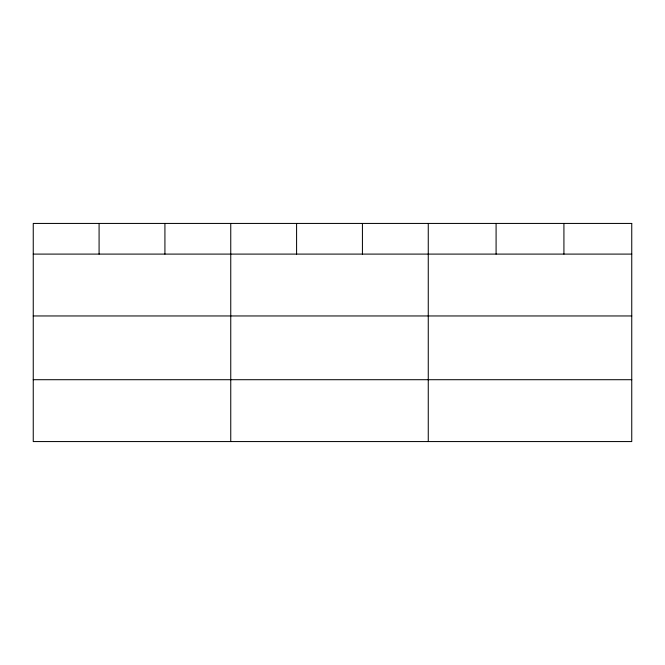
<?xml version="1.0" encoding="UTF-8"?>
<svg xmlns="http://www.w3.org/2000/svg" width="665" height="665" viewBox="0 0 665 665"><rect width="100%" height="100%" fill="white"/><g stroke="black" fill="none" stroke-linecap="round" stroke-linejoin="round"><path stroke-width="1" d="M33.25 254.097L631.75 254.097M33.25 315.958L631.75 315.958M33.25 379.707L631.75 379.707M563.92 223.432L563.92 254.097M496.09 223.432L496.09 254.097M428.26 223.432L428.26 441.568M362.425 223.432L362.425 254.097M296.59 223.432L296.59 254.097M230.755 223.432L230.755 441.568M164.92 223.432L164.92 254.097M99.085 223.432L99.085 254.097M631.75 223.432L33.25 223.432L33.25 441.568L631.75 441.568L631.75 223.432"/></g></svg>
